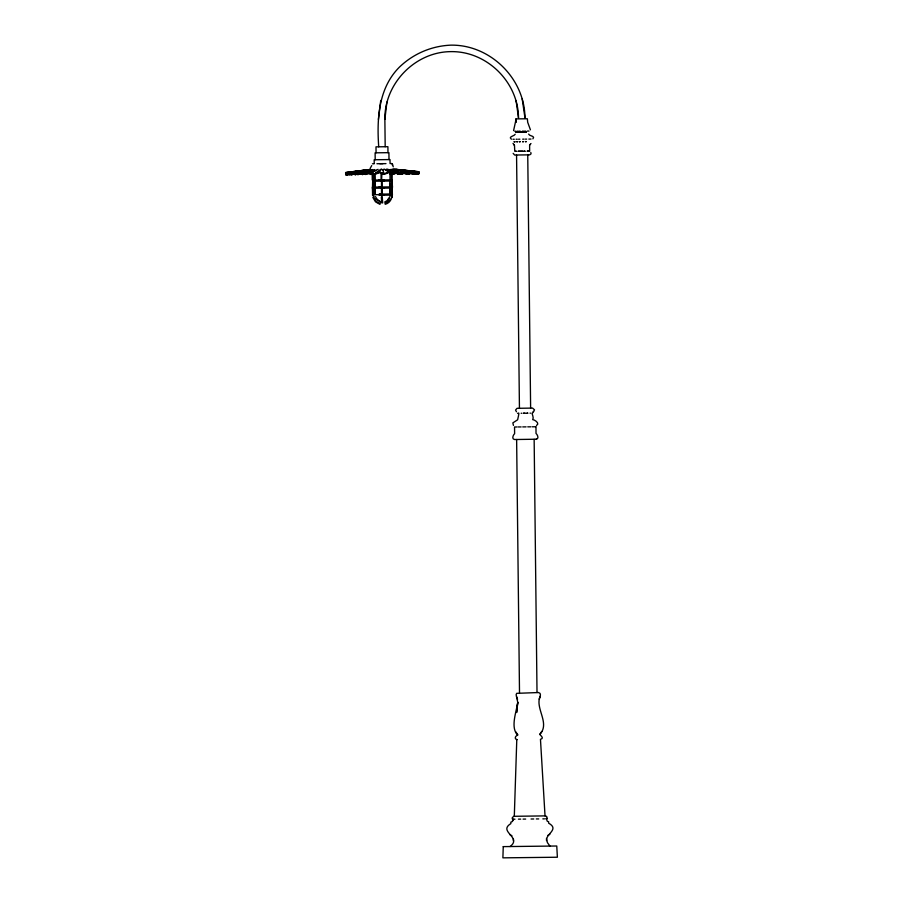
<?xml version="1.0" encoding="UTF-8"?>
<svg xmlns="http://www.w3.org/2000/svg" width="903" height="903" viewBox="0 0 903 903"><rect width="100%" height="100%" fill="white"/><g stroke="black" fill="none" stroke-linecap="round" stroke-linejoin="round"><path stroke-width="1.35" d="M382.048 180.893L382.217 194.958L379.136 195.229L384.339 195.172M381.54 195.206L381.495 181.131M412.084 171.593L418.755 172.281A41.527 14.143 4.2 0 1 417.92 173.918A41.527 11.57 12.1 0 0 416.768 172.304A41.527 14.527 -1.3 0 1 414.748 173.952L414.624 173.952A41.527 8.895 15.8 0 0 412.434 172.349A41.527 13.917 -6.8 0 1 409.364 174.008L409.251 174.008A41.527 5.621 18.4 0 0 406.034 172.417A41.527 12.36 -11.8 0 1 402.128 174.098A41.527 1.964 19.7 0 0 398.009 172.507A41.527 9.956 -15.9 0 1 393.55 174.189L393.46 174.189A41.527 1.84 19.7 0 1 388.911 172.62A41.527 6.885 -18.9 0 1 384.193 174.302L384.136 174.302A41.527 5.508 18.4 0 1 379.362 172.721A41.527 3.33 -20.6 0 1 374.7 174.403L374.7 174.29M381.314 169.245L379.35 172.157A41.538 3.33 -20.6 0 1 375.592 173.523L374.666 173.963L378.831 170.577M374.677 174.29L374.677 174.403A41.527 8.793 15.9 0 1 370.004 172.834L365.726 174.505A41.527 11.491 12.2 0 1 361.482 172.924A41.527 4.188 -20.3 0 0 357.881 174.595L364.338 172.981M389.814 174.234L389.825 174.234A41.527 8.793 -17.2 0 0 393.561 172.891M385.671 169.922L385.671 169.696A12.777 3.059 -15.9 0 0 386.789 169.279M393.516 174.189L389.035 171.942L393.46 174.189L394.453 173.308A41.538 9.967 -15.9 0 0 398.031 171.942A41.538 1.964 19.7 0 1 401.338 173.229L402.952 173.207A41.538 12.36 -11.8 0 0 406.068 171.852A41.538 5.621 18.4 0 1 408.754 173.139L410.041 173.128A41.538 13.917 -6.8 0 0 412.479 171.784A41.538 8.906 15.8 0 1 414.364 173.083L414.725 173.952L409.341 173.06M402.704 173.162L406.666 174.042A41.527 13.41 -8.9 0 0 408.777 173.049M403.743 172.778A41.527 4.188 19 0 1 406.632 174.042L406.655 173.929M513.152 153.341L514.62 155.023L529.689 154.853L531.066 153.849L530.817 152.472M530.433 129.829L527.691 122.277L527.352 118.767L516.155 118.891L513.581 130.642M514.304 816.244L516.787 739.557M384.159 174.189L382.793 169.73A12.777 1.693 18.4 0 1 381.608 169.346M385.118 173.41L384.159 173.85L385.118 173.41A41.538 6.885 -18.9 0 0 388.922 172.055A41.538 1.84 19.7 0 0 392.624 173.331L394.453 173.308M401.361 173.139A41.527 11.491 -13.5 0 1 398.833 174.132L394.983 172.834L398.844 173.805M409.398 173.579L410.041 173.128M345.793 174.189L345.804 173.861A41.538 12.811 -10.7 0 1 346.142 172.541L369.711 169.538L345.646 172.541A41.538 13.455 -8.7 0 0 345.714 173.861L345.849 174.731L351.199 173.827L345.86 174.731A41.527 13.455 -8.7 0 1 345.714 173.105A41.527 14.143 -5.5 0 0 346.594 174.719L352.125 173.771A41.538 7.653 -18.3 0 1 354.326 172.439L372.239 169.55M393.505 173.647L385.671 169.696A12.777 0.564 19.7 0 1 385.118 169.504M345.804 173.861L348.434 173.726A41.527 14.527 0 0 0 349.766 174.685L353.829 173.929M405.345 172.642L409.341 174.008L403.889 172.924M410.154 172.891L416.814 173.929M402.117 173.986L397.038 172.687L402.128 174.098L402.952 173.207M418.191 173.037L418.191 173.037A41.538 14.155 4.2 0 0 418.823 171.705L394.792 169.245M410.244 172.879L416.938 173.816M410.944 172.879L417.796 173.918M392.839 169.109L416.825 171.728A41.538 11.57 12.1 0 1 417.784 173.037L417.92 173.805M411.926 172.924L418.653 173.907L411.926 172.924M418.574 173.263A41.527 12.8 9.4 0 1 418.653 173.907L418.789 173.026A41.538 13.455 7.4 0 0 418.823 171.705M517.126 739.613C513.83 739.185 515.466 735.527 517.712 735.211C510.206 727.57 516.279 712.365 517.769 702.274L516.64 712.512L517.735 702.274L516.121 694.734L516.674 693.346L538.481 692.533C542.263 693.211 539.452 697.895 539.068 700.231C537.827 711.666 549.25 724.206 539.836 734.455C540.649 735.697 544.611 738.214 540.468 739.354L545.028 815.894M409.364 173.466L408.754 173.139L409.386 173.455M546.507 840.603C545.615 833.966 559.804 829.315 548.652 823.197L548.629 821.764C544.633 821.549 549.261 816.098 545.231 815.894L513.649 816.301L512.193 817.904L512.927 820.725L512.915 819.71L512.204 821.606L510.827 822.193L510.85 823.626C497.609 831.719 522.555 837.228 510.06 846.54M414.759 173.511L415.233 173.071A41.538 14.527 -1.3 0 0 416.825 171.728M512.509 818.807L513.423 819.235M385.186 146.737L384.87 119.41L386.913 102.016M382.138 187.926L384.26 188.14M378.718 146.805C376.754 119.004 378.391 88.234 399.284 67.262C413.179 53.808 431.51 45.929 450.857 45.15C490.148 44.473 524.778 78.561 524.959 117.819L522.205 98.856M384.87 119.41C384.226 83.618 415.087 51.821 450.924 51.629C486.762 51.008 518.333 82.094 518.503 117.898L516.064 100.549M378.413 119.489L380.727 100.459M385.209 204.326C392.986 202.103 392.828 193.231 391.925 188.05L392.444 186.876L392.376 188.027M392.241 197.114L392.41 193.908M540.096 696.315L539.125 699.125M381.269 194.179L391.597 193.919M530.998 143.532L529.801 144.74M371.731 165.599L370.174 168.364M347.192 173.748A41.527 11.57 -13.4 0 0 346.605 174.719L346.312 173.85A41.538 14.155 -5.5 0 1 345.646 172.541M515.748 132.222L517.205 132.21L516.121 132.188M541.732 731.464L539.678 734.455M387.703 199.721L388.843 198.197M390.446 199.089L389.012 201.008L384.96 203.423M515.195 134.254C514.405 136.24 507.825 136.5 511.38 139.231M346.142 172.541A41.538 14.425 -3.4 0 0 347.204 173.839L347.79 173.839A41.538 10.588 -15 0 1 349.111 172.507L370.659 169.527M533.684 411.576L533.041 412.084M351.075 173.703A41.527 8.895 -17.1 0 0 349.788 174.685L349.258 173.816L350.127 173.805L349.766 174.685L353.75 173.929M382.014 181.04L384.181 181.097M530.287 144.446L529.609 145.27L529.655 151.151M375.592 173.523L374.655 174.403L376.788 172.778M374.7 174.403L376.777 172.766M532.917 138.848C535.592 135.676 529.361 136.353 528.639 134.095M372.657 181.074L372.476 188.264L372.375 187.102M549.871 834.191L547.828 835.377M415.233 173.071L412.129 172.947M355.127 174.189L355.737 173.748L354.45 173.76L355.737 173.748M372.634 195.274L372.623 194.156L372.555 195.296M374.497 169.583L361.448 172.36A41.538 4.188 -20.3 0 0 358.514 173.715L357.08 173.726A41.538 13.41 7.6 0 1 354.326 172.439M406.677 173.489L407.411 173.162A41.538 13.41 -8.9 0 0 408.122 172.823M358.514 173.715L357.08 173.726L363.006 172.744M362.374 174.098L361.539 173.681L363.153 173.658M384.588 202.103L388.042 200.048L390.006 196.538L390.006 172.834M366.516 173.624L364.801 173.647A41.538 11.491 12.2 0 1 361.448 172.36M378.154 169.38L364.801 173.647L374.564 170.723M370.828 172.665L365.681 174.065M370.004 172.834L376.043 170.69M362.385 173.997L364.925 173.782L362.385 174.55A41.527 12.36 10.5 0 1 360.76 173.918M536.506 425.482C540.276 423.563 534.881 419.76 532.702 419.624C534.429 417.378 530.671 411.982 532.623 413.134M365.602 172.089L372.092 170.475M355.263 174.629L363.232 172.812L355.15 174.629A41.527 13.917 5.5 0 1 353.231 173.681M361.482 172.924L368.018 171.536M351.673 174.561L355.714 173.861L351.673 174.663A41.527 14.403 2.2 0 1 349.168 173.071A41.527 10.588 -15 0 0 347.599 174.708L347.576 174.708A41.527 14.414 -3.4 0 1 346.21 173.105L350.375 172.575M392.308 172.879C391.767 178.986 392.139 181.3 392.455 186.876M366.166 171.175L368.819 170.644M517.08 426.972L514.541 426.995L514.62 433.677C513.085 435.009 511.414 439.242 514.687 439.524L536.438 439.219M533.233 411.858L534.531 409.86L532.567 408.088L517.013 408.325L515.568 410.075L516.46 411.768M352.915 173.76L347.576 174.606M352.091 173.771L346.605 174.719M351.685 174.561L351.696 174.663A41.527 7.653 -18.3 0 1 354.382 173.004L357.136 172.563M359.891 172.112L362.645 171.672M365.399 171.231L369.53 170.565M354.777 172.055L357.565 171.638M360.353 171.22L364.53 170.588M367.318 170.17L370.106 169.753M372.408 188.275L372.578 194.145M536.089 439.287C539.351 438.926 537.578 434.727 536.021 433.429L535.976 426.758M349.168 173.071L353.208 172.507M357.249 171.954L359.947 171.581M362.645 171.209L366.686 170.656M347.373 172.857A41.538 11.57 -13.4 0 1 347.632 172.518L370.23 169.527M362.317 171.152L364.981 170.791M354.529 172.044L358.694 171.514M361.46 171.152L364.236 170.802M347.045 172.936L349.709 172.608M353.705 172.101L357.701 171.593M361.697 171.096L364.349 170.757M384.17 179.934L381.111 180.115L381.021 172.699M392.342 179.832L392.263 181.006M544.441 818.852L542.838 818.874M372.431 163.77L373.628 163.759M520.67 819.123L518.469 819.145M514.958 819.19L513.728 819.202M390.66 163.567L391.857 163.556M533.729 818.976L531.054 819.01M525.659 819.066L523.085 819.1M538.73 818.919L536.314 818.942M376.923 163.725L382.928 163.657M514.755 151.32L514.484 145.439L513.028 143.363M517.543 413.303C518.254 414.432 520.06 409.296 517.622 419.793L512.859 422.875L513.423 425.403M528.684 151.162L529.463 151.151L527.025 151.185L528.56 151.162M524.598 117.819L525.377 117.819M514.766 131.228L515.997 131.217M517.25 131.195L518.153 131.183M519.146 131.172L520.218 131.161M522.442 131.138L523.548 131.127M524.62 131.116L525.614 131.104M527.318 131.082L529.011 131.059M512.972 139.265L514.281 139.254M516.11 139.231L517.261 139.22M518.525 139.209L519.868 139.186M522.679 139.164L524.079 139.141M525.433 139.13L526.697 139.118M528.842 139.085L530.975 139.062M379.813 163.691L385.965 163.624M367.352 173.195A41.527 9.956 14.6 0 0 370.964 174.448L371.054 174.448A41.527 1.84 -21 0 0 372.815 173.782M412.727 173.974L412.84 173.974A41.527 14.403 -3.5 0 0 414.387 172.992M374.655 180.036L391.428 179.844M374.677 181.21L391.45 181.018M374.734 187.079L391.507 186.887M374.756 188.242L391.53 188.05M381.585 194.032L379.125 194.066L381.529 194.032M384.306 194.585L374.745 194.698L374.508 174.369M381.709 195.206L391.609 195.093M521.133 413.258L521.765 413.247M530.005 413.156L530.524 413.156M518.277 426.95L521.133 426.927M522.735 426.905L526.088 426.871M527.747 426.848L530.851 426.814M532.217 426.792L535.682 426.758M378.967 179.99L381.371 179.957M379.046 187.023L381.45 187M524.496 413.224L523.322 413.235L527.984 413.179L527.307 413.19M381.597 179.957L381.958 172.71M545.672 818.84L546.879 818.411M396.067 169.945L398.742 170.215M404.081 170.769L408.077 171.175M396.078 169.392L418.315 171.717A41.538 12.811 9.4 0 1 418.439 172.044M396.022 169.956L398.799 170.249M404.363 170.836L407.14 171.118M412.705 171.705L415.482 171.988M395.458 169.967L398.121 170.261M402.117 170.701L406.113 171.13M410.109 171.57L416.768 172.304M396.44 169.583L401.846 170.204M404.544 170.509L409.951 171.13M412.648 171.435L415.357 171.751A41.538 10.588 13.7 0 1 415.73 172.078M392.907 169.301L412.479 171.784M392.861 169.866L395.649 170.227M399.848 170.757L402.648 171.107M406.835 171.638L412.434 172.349M396.315 169.899L399.081 170.283M415.211 172.947L417.965 173.365M414.296 172.958L416.972 173.376M390.909 169.369L406.068 171.852M401.891 171.739L406.034 172.417M409.409 173.06L414.748 173.952M410.222 172.947L413.416 173.094A41.538 14.403 -3.5 0 0 413.935 172.755M407.524 173.026L412.818 173.974L413.416 173.094L412.829 173.974A41.527 7.653 17 0 0 411.237 173.026M387.06 169.177L398.031 171.942M388.256 170.046L391.913 170.972M394.351 171.593L398.009 172.507M390.83 170.374L402.151 173.658L401.338 173.229L402.128 174.098L397.06 172.687M384.136 173.748L383.199 173.432A41.538 5.508 18.4 0 1 379.35 172.157M374.632 173.861L373.707 173.545A41.538 8.804 15.9 0 1 369.982 172.27M396.27 172.71L398.833 173.579L397.117 172.947M394.95 172.834L398.787 174.019M395.345 172.879L398.787 174.132M397.975 173.263L398.799 173.59M511.945 835.783L509.879 834.643M380.694 201.685L377.398 199.834L375.479 196.583M380.569 202.148L375.829 198.57M380.231 203.468C376.325 202.441 373.447 198.75 373.379 194.709L373.131 173.026M380.005 204.383L375.467 201.821L372.815 197.328M514.281 144.92L513.672 144.638M517.791 734.703L515.681 731.757M384.26 169.211L388.922 172.055M412.366 173.105L412.874 173.534L412.366 173.105A41.538 7.653 17 0 0 411.836 172.789M347.52 174.166L353.005 173.76L347.576 174.708M549.95 846.088L547.432 842.634L546.462 838.469M517.554 699.373L516.516 696.574M393.245 166.829L392.331 163.77L392.455 165.362M373.379 194.709L373.718 197.08M382.68 202.938L382.262 197.102M381.743 202.949L381.326 197.114M351.696 174.663L351.075 173.794A41.538 14.403 2.2 0 1 349.111 172.507M418.687 173.026L418.687 173.026A41.538 12.811 9.4 0 0 418.552 172.383M355.127 174.087L355.15 174.629A41.527 5.621 -19.7 0 1 356.437 173.974M357.848 174.595L357.87 174.595A41.527 13.41 7.6 0 1 354.382 173.004M379.881 169.99L379.87 169.764A12.777 1.027 -20.6 0 0 381.021 169.346M381.766 194.619L381.834 196.989M534.147 439.309L537.014 692.545M527.747 154.876L530.625 408.111M516.561 155L519.439 408.246M516.629 439.501L519.507 692.748M391.371 172.823L391.62 194.506M390.062 163.578L390.017 159.571L374.181 159.752L374.226 163.759M389.656 183.264L389.78 194.529M389.001 159.583L388.922 152.663L375.117 152.821L375.196 159.741M387.974 152.675L387.906 146.704L375.998 146.839L376.066 152.81M374.971 173.579L375.196 193.287M372.194 173.105L372.273 180.058M382.793 169.956L382.793 169.73A12.777 2.122 -18.9 0 0 383.967 169.312M513.378 838.842L513.378 840.975M345.86 174.731A41.527 12.8 -10.7 0 1 346.21 173.105M362.419 174.539A41.527 1.964 -21 0 1 364.011 173.884M417.536 173.274A41.527 14.414 2 0 1 416.926 173.929M418.755 172.281A41.527 13.455 7.4 0 1 418.665 173.907M418.315 171.717A41.538 14.425 2 0 1 418.1 172.055M416.012 172.97A41.527 10.588 13.7 0 1 416.644 173.613M415.357 171.751A41.538 14.403 -3.5 0 1 414.906 172.089M405.266 172.857A41.538 4.188 19 0 1 405.978 173.173M400.537 172.913A41.538 11.491 -13.5 0 1 399.69 173.252M370.038 173.579A41.538 9.967 14.6 0 1 368.221 172.947M348.005 172.845A41.538 14.527 0 0 1 347.632 172.518M387.037 169.741A12.777 3.07 -15.9 0 1 386.224 170.057M516.166 118.891L515.952 122.413L516.189 118.891M503.253 846.619L502.892 857.85L557.377 857.229L556.767 846.009L503.253 846.619M352.125 173.782L351.075 173.794L352.125 173.782M529.858 141.579L529.858 141.579M514.146 141.76L515.161 141.771L514.202 141.782M520.647 132.131L523.334 132.143L520.647 132.131M526.325 132.075L524.259 132.131L526.325 132.075M525.444 141.624L526.189 141.647L525.444 141.624M519.338 141.692L520.128 141.715L519.338 141.692M519.18 132.154L517.893 132.199L519.18 132.154M528.594 141.59L528.594 141.59M517.475 141.715L516.798 141.748L517.475 141.715M523.458 141.647L522.634 141.681L523.458 141.647M522.702 151.23L518.164 151.286L522.702 151.23M516.358 151.309L515.669 151.309L516.358 151.309M525.004 151.207L523.875 151.219L525.004 151.207"/></g></svg>
